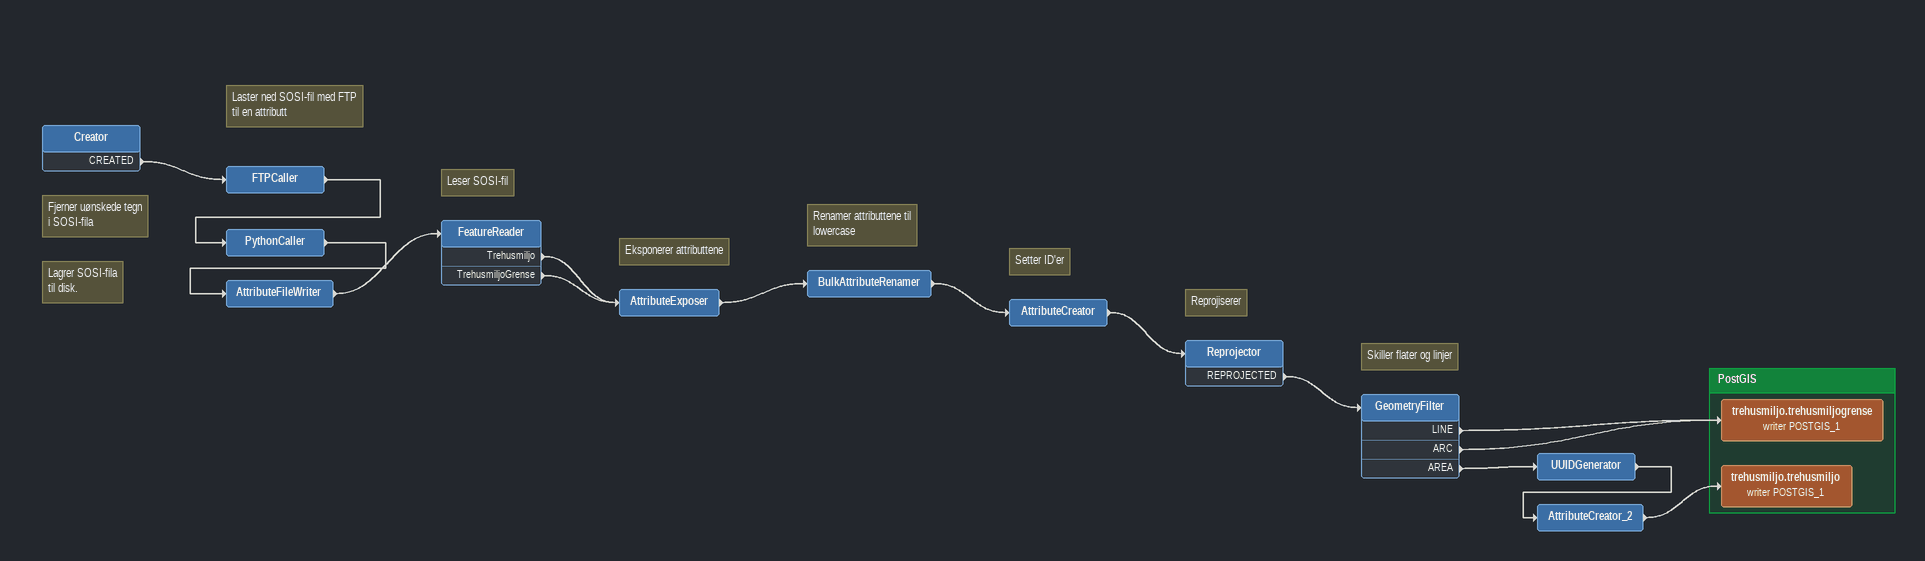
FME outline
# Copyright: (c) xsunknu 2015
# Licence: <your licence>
Creator
    CREATED -> FTPCaller
Note: Laster ned SOSI-fil med FTP / til en attributt
FTPCaller
    -> PythonCaller
Note: Fjerner uønskede tegn / i SOSI-fila
PythonCaller
    -> AttributeFileWriter
Note: Lagrer SOSI-fila / til disk.
AttributeFileWriter
    -> FeatureReader
Note: Leser SOSI-fil
FeatureReader
    Trehusmiljo -> AttributeExposer
    TrehusmiljoGrense -> AttributeExposer
Note: Eksponerer attributtene
AttributeExposer
    -> BulkAttributeRenamer
Note: Renamer attributtene til / lowercase
BulkAttributeRenamer
    -> AttributeCreator
Note: Setter ID'er
AttributeCreator
    -> Reprojector
Note: Reprojiserer
Reprojector
    REPROJECTED -> GeometryFilter
Note: Skiller flater og linjer
GeometryFilter
    LINE -> trehusmiljo.trehusmiljogrense (writer POSTGIS_1)
    ARC -> trehusmiljo.trehusmiljogrense (writer POSTGIS_1)
    AREA -> UUIDGenerator
UUIDGenerator
    -> AttributeCreator_2
AttributeCreator_2
    -> trehusmiljo.trehusmiljo (writer POSTGIS_1)

Bookmark: PostGIS
trehusmiljo.trehusmiljogrense (writer POSTGIS_1)
trehusmiljo.trehusmiljo (writer POSTGIS_1)
